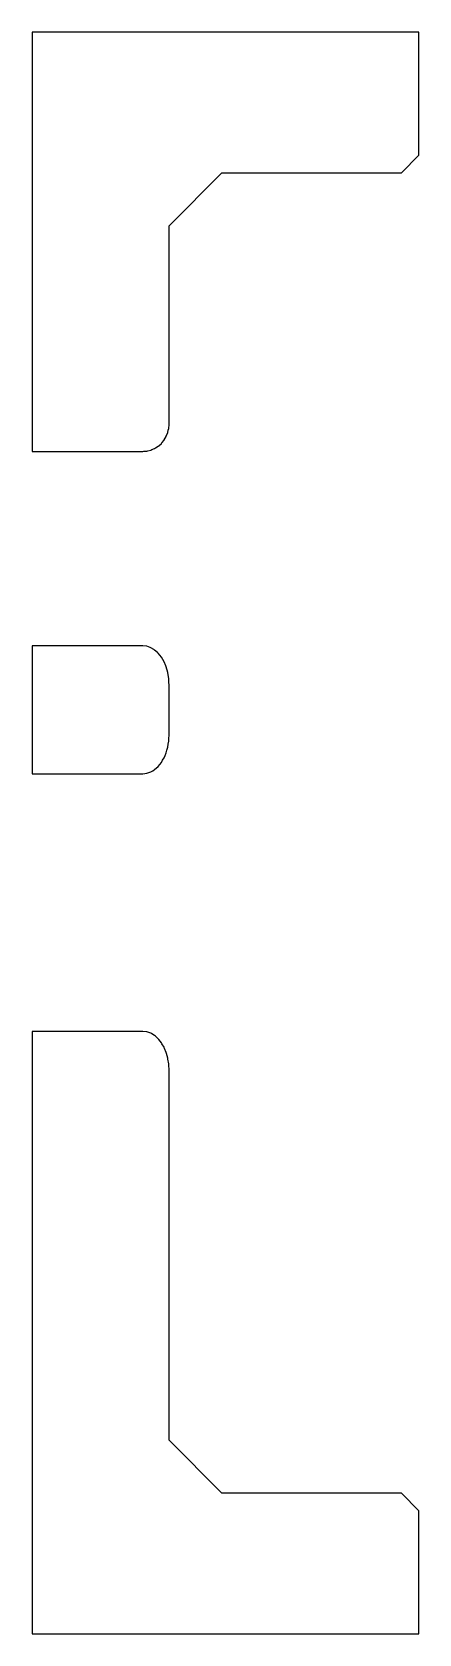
# Model space of a CAD drawing. Header units: metres. Extents: x 0 to 47.5, y 0 to 45.5.
# Drawn here: x 36.5 to 47.5, y 0 to 45.5 of the extents above.
import ezdxf

# ---------------------------------------------------------------- set-up
doc = ezdxf.new("R2010")
doc.units = ezdxf.units.M

msp = doc.modelspace()

# ---------------------------------------------------------------- linework, layer by layer
for p, q in [((47.5, 45.5), (36.5, 45.5)), ((36.5, 45.5), (36.5, 33.5904)), ((47.5, 42), (47.5, 45.5)), ((47, 41.5), (47.5, 42)), ((40.3959, 40), (41.8959, 41.5)), ((41.8959, 41.5), (47, 41.5)), ((40.3959, 34.3582), (40.3959, 40)), ((40.3592, 34.1243), (40.3598, 34.1269)), ((40.3598, 34.1269), (40.3749, 34.1919)), ((40.3749, 34.1919), (40.3862, 34.2389)), ((40.3862, 34.2389), (40.3867, 34.2408)), ((40.3867, 34.2408), (40.3954, 34.3519)), ((40.3954, 34.3519), (40.3959, 34.3582)), ((39.9021, 33.6387), (39.9864, 33.6746)), ((39.9864, 33.6746), (40.0065, 33.6873)), ((40.0065, 33.6873), (40.0868, 33.738)), ((40.0868, 33.738), (40.102, 33.7514)), ((40.102, 33.7514), (40.1762, 33.8167)), ((40.1762, 33.8167), (40.1866, 33.8292)), ((40.1866, 33.8292), (40.2527, 33.9089)), ((40.2527, 33.9089), (40.2587, 33.9191)), ((40.2587, 33.9191), (40.3142, 34.0123)), ((40.3142, 34.0123), (40.3169, 34.019)), ((40.3169, 34.019), (40.3592, 34.1243)), ((36.5, 33.5904), (39.6459, 33.5904)), ((39.6459, 33.5904), (39.6753, 33.5928)), ((39.6753, 33.5928), (39.7632, 33.5999)), ((39.7632, 33.5999), (39.791, 33.6068)), ((39.791, 33.6068), (39.8777, 33.6282)), ((39.8777, 33.6282), (39.9021, 33.6387)), ((39.6459, 28.0661), (36.5, 28.0661)), ((36.5, 28.0661), (36.5, 24.4319)), ((39.7632, 28.0525), (39.6459, 28.0661)), ((39.8557, 28.0201), (39.7632, 28.0525)), ((39.8777, 28.0123), (39.8557, 28.0201)), ((39.965, 27.9594), (39.8777, 28.0123)), ((39.9864, 27.9464), (39.965, 27.9594)), ((40.0664, 27.8747), (39.9864, 27.9464)), ((40.0868, 27.8565), (40.0664, 27.8747)), ((40.1762, 27.7446), (40.0868, 27.8565)), ((40.2527, 27.6137), (40.1762, 27.7446)), ((40.3, 27.5007), (40.2527, 27.6137)), ((40.3142, 27.4669), (40.3, 27.5007)), ((40.3592, 27.3078), (40.3142, 27.4669)), ((40.3797, 27.1828), (40.3592, 27.3078)), ((40.3867, 27.1403), (40.3797, 27.1828)), ((40.3935, 27.0143), (40.3867, 27.1403)), ((40.3959, 26.9687), (40.3935, 27.0143)), ((40.3959, 25.5293), (40.3959, 26.9687)), ((40.391, 25.4375), (40.3959, 25.5293)), ((40.2824, 24.9551), (40.3142, 25.0311)), ((40.3142, 25.0311), (40.3357, 25.107)), ((40.3357, 25.107), (40.3592, 25.1902)), ((40.3592, 25.1902), (40.3722, 25.2691)), ((40.3722, 25.2691), (40.3867, 25.3576)), ((40.3867, 25.3576), (40.391, 25.4375)), ((39.9864, 24.5515), (40.0868, 24.6415)), ((40.0868, 24.6415), (40.1762, 24.7533)), ((40.1762, 24.7533), (40.2135, 24.8172)), ((40.2135, 24.8172), (40.2527, 24.8843)), ((40.2527, 24.8843), (40.2824, 24.9551)), ((36.5, 24.4319), (39.6459, 24.4319)), ((39.6459, 24.4319), (39.7632, 24.4454)), ((39.7632, 24.4454), (39.8205, 24.4656)), ((39.8205, 24.4656), (39.8777, 24.4856)), ((39.8777, 24.4856), (39.9319, 24.5185)), ((39.9319, 24.5185), (39.9864, 24.5515)), ((39.6459, 17.1161), (36.5, 17.1161)), ((36.5, 17.1161), (36.5, 0)), ((39.7632, 17.1026), (39.6459, 17.1161)), ((39.7896, 17.0933), (39.7632, 17.1026)), ((39.8777, 17.0624), (39.7896, 17.0933)), ((39.9025, 17.0473), (39.8777, 17.0624)), ((39.9864, 16.9965), (39.9025, 17.0473)), ((40.0091, 16.9761), (39.9864, 16.9965)), ((40.0868, 16.9065), (40.0091, 16.9761)), ((40.1067, 16.8816), (40.0868, 16.9065)), ((40.1762, 16.7947), (40.1067, 16.8816)), ((40.1929, 16.7661), (40.1762, 16.7947)), ((40.2527, 16.6637), (40.1929, 16.7661)), ((40.2658, 16.6324), (40.2527, 16.6637)), ((40.3142, 16.5169), (40.2658, 16.6324)), ((40.3235, 16.4838), (40.3142, 16.5169)), ((40.3592, 16.3578), (40.3235, 16.4838)), ((40.3648, 16.3239), (40.3592, 16.3578)), ((40.3867, 16.1904), (40.3648, 16.3239)), ((40.3885, 16.1567), (40.3867, 16.1904)), ((40.3959, 16.0187), (40.3885, 16.1567)), ((40.3959, 5.5), (40.3959, 16.0187)), ((41.8959, 4), (40.3959, 5.5)), ((47, 4), (41.8959, 4)), ((47.5, 3.5), (47, 4)), ((47.5, 0), (47.5, 3.5)), ((36.5, 0), (47.5, 0))]:
    msp.add_line(p, q)

doc.saveas('drawing.dxf')
